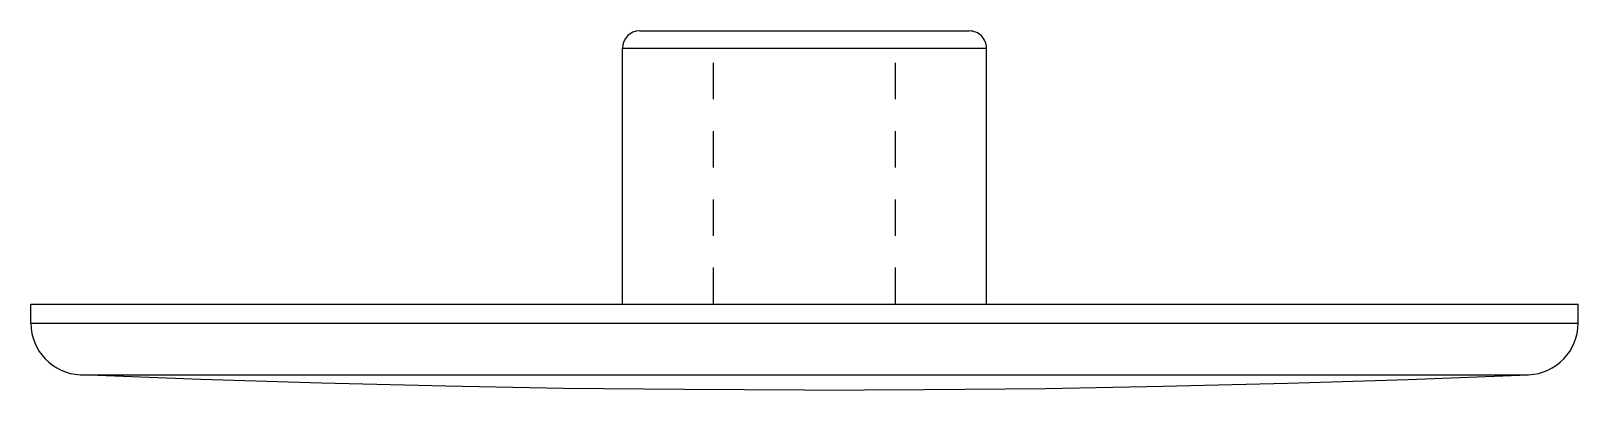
# Model space of a CAD drawing. Extents: x -8.5 to 8.5, y -0.9 to 3.
import ezdxf

# ---------------------------------------------------------------- set-up
doc = ezdxf.new("R2010")
doc.units = 0
doc.linetypes.add('PHL_CENTER', pattern=[0.75, 0.4, -0.35])
doc.linetypes.add('PHL_THICK', pattern=[0])
doc.layers.add('PROJECTION', color=7, linetype='CONTINUOUS')

msp = doc.modelspace()

# ---------------------------------------------------------------- linework, layer by layer
at = {"layer": 'PROJECTION', "color": 7, "linetype": 'PHL_THICK'}
for p, q in [((-1.811111, 3), (1.811111, 3)), ((-2, 2.811111), (2, 2.811111)), ((-2, 0), (-2, 2.811111)), ((2, 0), (2, 2.811111)), ((-8.5, 0), (8.5, 0)), ((-8.5, -0.210605), (-8.5, 0)), ((8.5, -0.210605), (8.5, 0)), ((-8.5, -0.210605), (8.5, -0.210605)), ((-6.631485, -0.827997), (-7.957063, -0.776769)), ((-7.957063, -0.776769), (7.957063, -0.776769)), ((-5.305581, -0.869915), (-6.631485, -0.827997)), ((5.305581, -0.869915), (6.631485, -0.827997)), ((6.631485, -0.827997), (7.957063, -0.776769)), ((-3.941583, -0.903052), (-5.305581, -0.869915)), ((-2.653052, -0.925811), (-3.941583, -0.903052)), ((-1.319959, -0.939254), (-2.653052, -0.925811)), ((0, -0.944444), (-1.319959, -0.939254)), ((0, -0.944444), (1.319959, -0.939254)), ((1.319959, -0.939254), (2.653052, -0.925811)), ((2.653052, -0.925811), (3.941583, -0.903052)), ((3.941583, -0.903052), (5.305581, -0.869915))]:
    msp.add_line(p, q, dxfattribs=at)
at = {"layer": 'PROJECTION', "color": 3, "linetype": 'PHL_CENTER'}
for p, q in [((-1, 0), (-1, 3)), ((1, 0), (1, 3)), ((-2, 2.811111), (2, 2.811111)), ((-1, 0), (1, 0)), ((-0.00001, 0.0002), (0, 0.0002)), ((-0.00001, -0.0002), (-0.00001, 0.0002)), ((-0.000005, -0.0001), (-0.000005, 0.000131)), ((0, -0.0002), (0, 0.0002)), ((-0.00001, -0.0002), (0, -0.0002)), ((-8.5, -0.210605), (8.5, -0.210605)), ((-7.957063, -0.776769), (7.957063, -0.776769))]:
    msp.add_line(p, q, dxfattribs=at)
at = {"layer": 'PROJECTION', "color": 7, "linetype": 'PHL_THICK'}
for centre, radius, start, end in [((-1.811111, 2.811111), 0.188889, 89.9999947, 179.9999722), ((1.811111, 2.811111), 0.188889, 0, 90.0000053), ((-7.932134, -0.20945), 0.567867, 180.1166047, 267.4840147), ((7.932134, -0.20945), 0.567867, 272.5159853, 359.8833953)]:
    msp.add_arc(centre, radius, start, end, dxfattribs=at)

doc.saveas('drawing.dxf')
